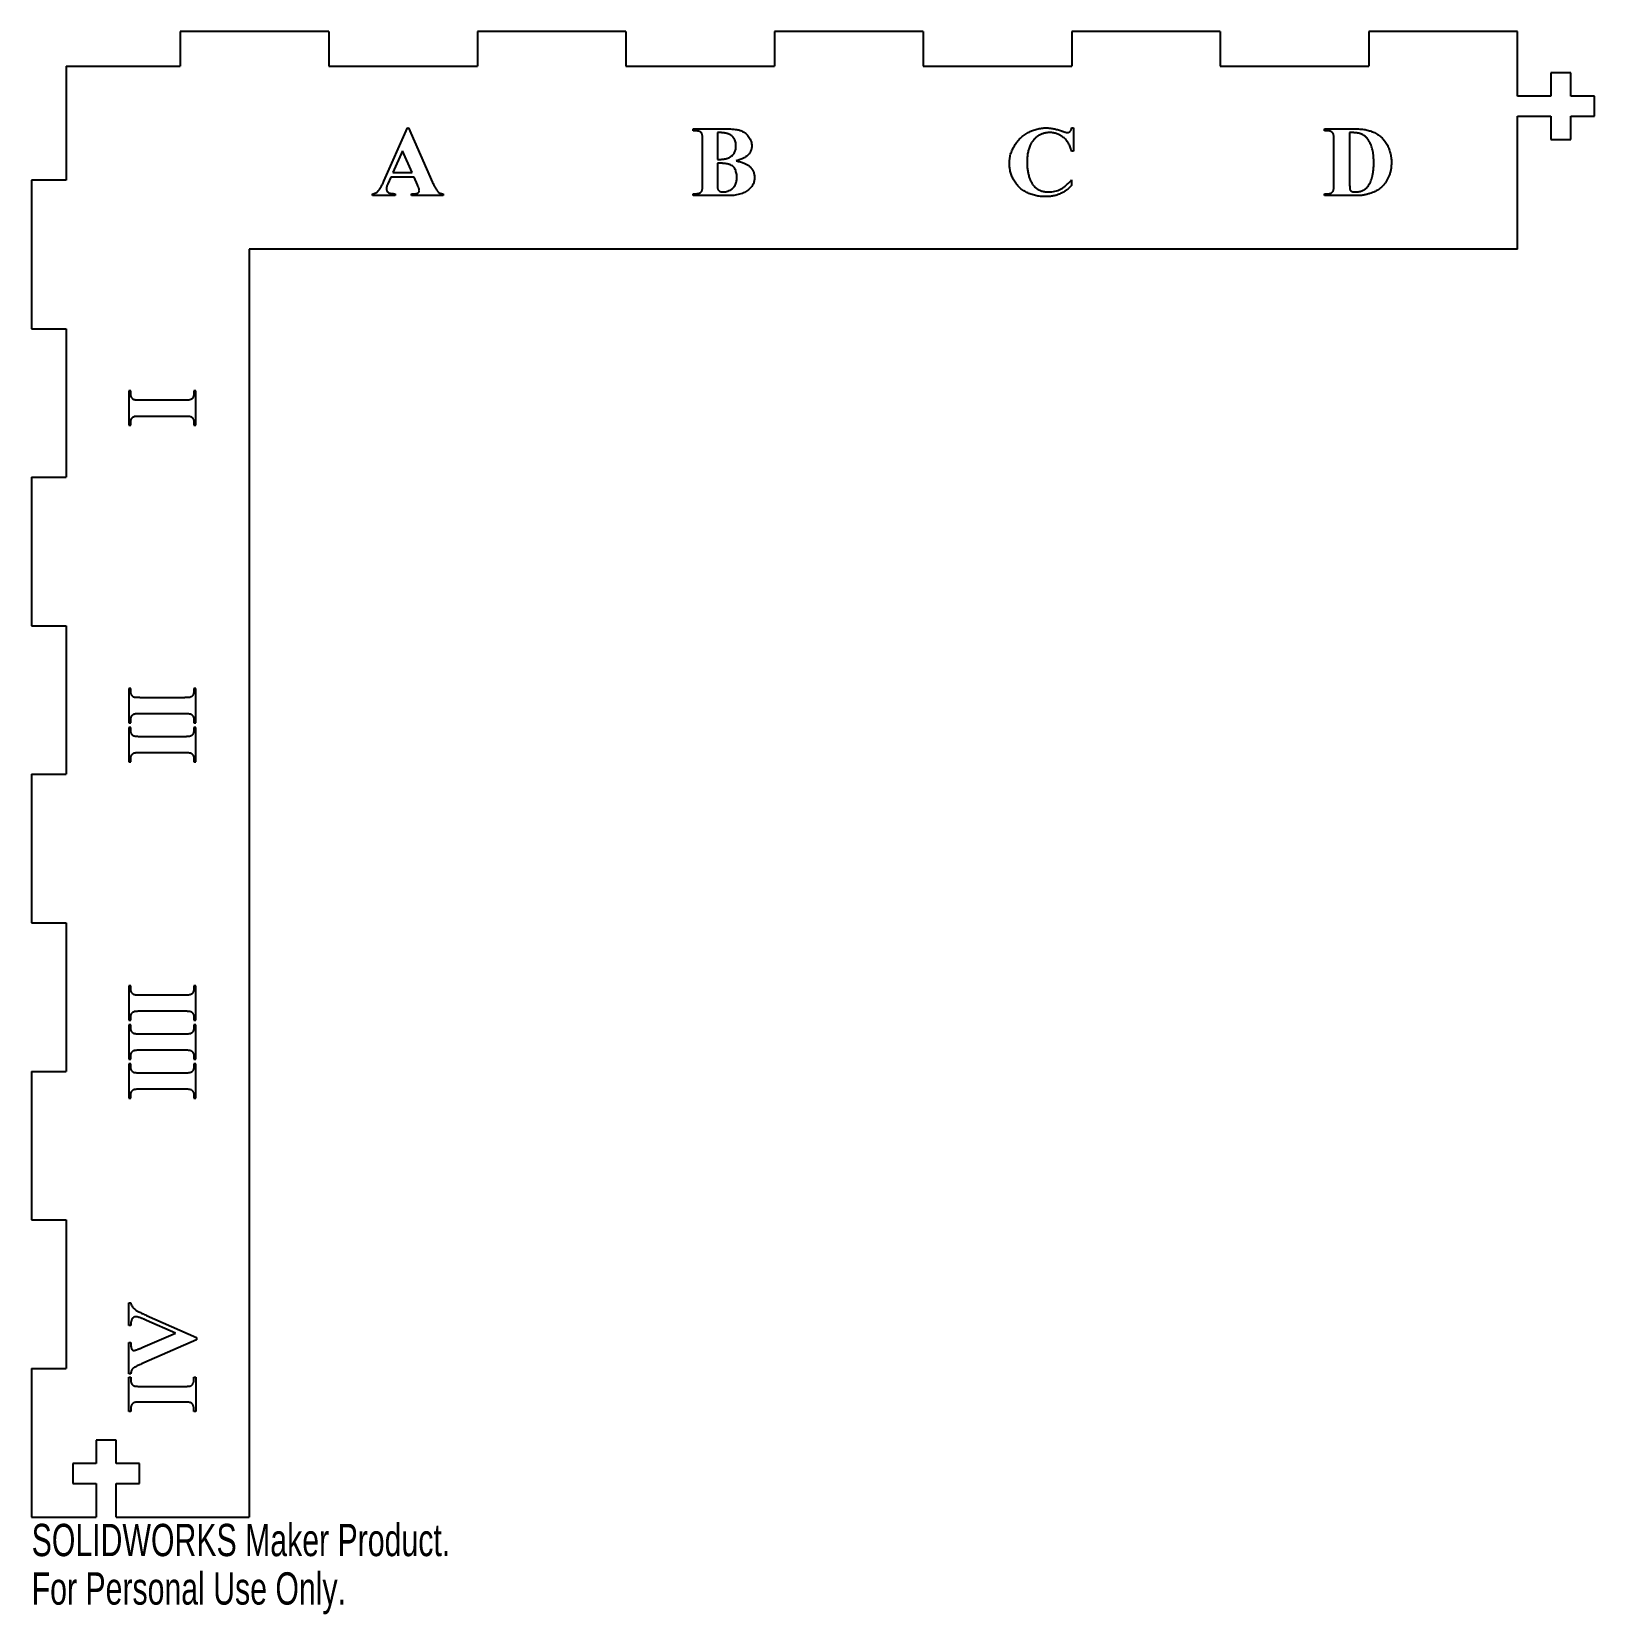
# Model space of a CAD drawing. Header units: millimetres. Extents: x 0 to 234, y -237 to 0.
import ezdxf

# ---------------------------------------------------------------- set-up
doc = ezdxf.new("R2010")
doc.units = ezdxf.units.MM
doc.styles.add('SLDTEXTSTYLE0', font='TXT', dxfattribs={"width": 0.7})

msp = doc.modelspace()

# ---------------------------------------------------------------- linework, layer by layer
at = {"color": 7, "linetype": 'Continuous', "lineweight": 25}
for p, q in [((22.23, 0), (22.23, -5.15)), ((44.45, 0), (22.23, 0)), ((44.45, 0), (44.45, -5.15)), ((66.67, 0), (66.67, -5.15)), ((88.9, 0), (66.67, 0)), ((88.9, 0), (88.9, -5.15)), ((111.12, 0), (111.12, -5.15)), ((133.35, 0), (111.12, 0)), ((133.35, 0), (133.35, -5.15)), ((155.57, 0), (155.57, -5.15)), ((177.8, 0), (155.57, 0)), ((177.8, 0), (177.8, -5.15)), ((200.03, 0), (200.03, -5.15)), ((222.25, 0), (200.03, 0)), ((222.25, -9.65), (222.25, 0)), ((5.15, -5.15), (5.15, -22.23)), ((5.15, -5.15), (22.23, -5.15)), ((44.45, -5.15), (66.67, -5.15)), ((88.9, -5.15), (111.12, -5.15)), ((133.35, -5.15), (155.57, -5.15)), ((177.8, -5.15), (200.03, -5.15)), ((227.25, -6.15), (227.25, -9.65)), ((230.25, -6.15), (227.25, -6.15)), ((230.25, -9.65), (230.25, -6.15)), ((227.25, -9.65), (222.25, -9.65)), ((233.75, -9.65), (230.25, -9.65)), ((233.75, -12.65), (233.75, -9.65)), ((222.25, -12.65), (227.25, -12.65)), ((222.25, -32.54), (222.25, -12.65)), ((227.25, -12.65), (227.25, -16.15)), ((230.25, -12.65), (233.75, -12.65)), ((230.25, -16.15), (230.25, -12.65)), ((52.7, -22.37), (56.24, -14.4)), ((56.24, -14.4), (56.39, -14.4)), ((56.39, -14.4), (59.98, -22.59)), ((98.97, -14.54), (103.75, -14.54)), ((98.97, -14.82), (98.97, -14.54)), ((100.36, -22.88), (100.36, -16.21)), ((102.58, -15.1), (102.58, -19.13)), ((155.55, -14.4), (155.83, -14.4)), ((155.83, -14.4), (155.83, -17.88)), ((193.4, -14.54), (197.84, -14.54)), ((193.4, -14.82), (193.4, -14.54)), ((193.73, -14.82), (193.4, -14.82)), ((194.79, -22.88), (194.79, -16.21)), ((197.15, -15.1), (197.15, -22.9)), ((227.25, -16.15), (230.25, -16.15)), ((55.47, -17.81), (54.02, -21.07)), ((56.9, -21.07), (55.47, -17.81)), ((155.83, -17.88), (155.55, -17.88)), ((54.02, -21.07), (56.9, -21.07)), ((102.58, -19.68), (102.58, -23.2)), ((0, -22.23), (0, -44.45)), ((5.15, -22.23), (0, -22.23)), ((53.71, -21.77), (53.27, -22.76)), ((57.21, -21.77), (53.71, -21.77)), ((57.72, -22.94), (57.21, -21.77)), ((155.55, -22.18), (155.55, -23.04)), ((50.97, -24.54), (50.97, -24.27)), ((54.38, -24.54), (50.97, -24.54)), ((54.38, -24.27), (54.38, -24.54)), ((56.82, -24.27), (57.01, -24.27)), ((56.82, -24.54), (56.82, -24.27)), ((61.53, -24.54), (56.82, -24.54)), ((61.53, -24.27), (61.53, -24.54)), ((98.97, -24.54), (98.97, -24.27)), ((104.01, -24.54), (98.97, -24.54)), ((193.4, -24.27), (193.73, -24.27)), ((193.4, -24.54), (193.4, -24.27)), ((197.84, -24.54), (193.4, -24.54)), ((222.25, -32.54), (32.54, -32.54)), ((32.54, -32.54), (32.54, -222.25)), ((0, -44.45), (5.15, -44.45)), ((5.15, -44.45), (5.15, -66.67)), ((14.82, -53.76), (14.54, -53.76)), ((14.54, -53.76), (14.54, -58.9)), ((14.82, -54.08), (14.82, -53.76)), ((24.54, -53.76), (24.27, -53.76)), ((24.27, -53.76), (24.27, -54.08)), ((24.54, -58.9), (24.54, -53.76)), ((22.88, -55.15), (16.21, -55.15)), ((14.54, -58.9), (14.82, -58.9)), ((14.82, -58.9), (14.82, -58.57)), ((16.21, -57.51), (22.88, -57.51)), ((24.27, -58.57), (24.27, -58.9)), ((24.27, -58.9), (24.54, -58.9)), ((0, -66.67), (0, -88.9)), ((0, -66.67), (5.15, -66.67)), ((0, -88.9), (5.15, -88.9)), ((5.15, -88.9), (5.15, -111.12)), ((14.82, -98.27), (14.54, -98.27)), ((14.54, -98.27), (14.54, -103.41)), ((14.82, -98.59), (14.82, -98.27)), ((24.54, -98.27), (24.27, -98.27)), ((24.27, -98.27), (24.27, -98.59)), ((24.54, -103.41), (24.54, -98.27)), ((22.88, -99.66), (16.21, -99.66)), ((14.54, -103.41), (14.82, -103.41)), ((14.82, -104.1), (14.54, -104.1)), ((14.54, -104.1), (14.54, -109.24)), ((14.82, -103.41), (14.82, -103.08)), ((14.82, -104.43), (14.82, -104.1)), ((16.21, -102.02), (22.88, -102.02)), ((24.27, -103.08), (24.27, -103.41)), ((24.27, -103.41), (24.54, -103.41)), ((24.54, -104.1), (24.27, -104.1)), ((24.27, -104.1), (24.27, -104.43)), ((24.54, -109.24), (24.54, -104.1)), ((22.88, -105.49), (16.21, -105.49)), ((14.82, -109.24), (14.82, -108.91)), ((16.21, -107.85), (22.88, -107.85)), ((24.27, -108.91), (24.27, -109.24)), ((0, -111.12), (0, -133.35)), ((0, -111.12), (5.15, -111.12)), ((14.54, -109.24), (14.82, -109.24)), ((24.27, -109.24), (24.54, -109.24)), ((0, -133.35), (5.15, -133.35)), ((5.15, -133.35), (5.15, -155.57)), ((14.82, -142.78), (14.54, -142.78)), ((14.54, -142.78), (14.54, -147.92)), ((14.82, -143.1), (14.82, -142.78)), ((22.88, -144.17), (16.21, -144.17)), ((24.54, -142.78), (24.27, -142.78)), ((24.27, -142.78), (24.27, -143.1)), ((24.54, -147.92), (24.54, -142.78)), ((16.21, -146.53), (22.88, -146.53)), ((14.54, -147.92), (14.82, -147.92)), ((14.82, -148.61), (14.54, -148.61)), ((14.54, -148.61), (14.54, -153.75)), ((14.82, -147.92), (14.82, -147.59)), ((14.82, -148.94), (14.82, -148.61)), ((24.27, -147.59), (24.27, -147.92)), ((24.27, -147.92), (24.54, -147.92)), ((24.54, -148.61), (24.27, -148.61)), ((24.27, -148.61), (24.27, -148.94)), ((24.54, -153.75), (24.54, -148.61)), ((22.88, -150), (16.21, -150)), ((14.54, -153.75), (14.82, -153.75)), ((14.82, -153.75), (14.82, -153.42)), ((16.21, -152.36), (22.88, -152.36)), ((24.27, -153.42), (24.27, -153.75)), ((24.27, -153.75), (24.54, -153.75)), ((0, -155.57), (0, -177.8)), ((0, -155.57), (5.15, -155.57)), ((14.82, -154.44), (14.54, -154.44)), ((14.54, -154.44), (14.54, -159.58)), ((14.82, -154.77), (14.82, -154.44)), ((22.88, -155.83), (16.21, -155.83)), ((24.54, -154.44), (24.27, -154.44)), ((24.27, -154.44), (24.27, -154.77)), ((24.54, -159.58), (24.54, -154.44)), ((16.21, -158.19), (22.88, -158.19)), ((14.54, -159.58), (14.82, -159.58)), ((14.82, -159.58), (14.82, -159.26)), ((24.27, -159.26), (24.27, -159.58)), ((24.27, -159.58), (24.54, -159.58)), ((0, -177.8), (5.15, -177.8)), ((5.15, -177.8), (5.15, -200.03)), ((14.54, -190.2), (14.82, -190.2)), ((14.54, -193.59), (14.54, -190.2)), ((14.82, -193.59), (14.54, -193.59)), ((17.17, -192.08), (24.68, -195.38)), ((21.5, -194.73), (17.18, -192.83)), ((14.54, -196.12), (14.82, -196.12)), ((14.54, -200.8), (14.54, -196.12)), ((14.82, -196.12), (14.82, -196.28)), ((16.61, -196.85), (21.5, -194.73)), ((24.68, -195.76), (16.76, -199.19)), ((24.68, -195.38), (24.68, -195.76)), ((0, -200.03), (0, -222.25)), ((0, -200.03), (5.15, -200.03)), ((14.82, -200.8), (14.54, -200.8)), ((14.54, -201.31), (14.82, -201.31)), ((14.54, -206.45), (14.54, -201.31)), ((14.82, -201.31), (14.82, -201.64)), ((16.21, -202.7), (22.88, -202.7)), ((24.27, -201.31), (24.54, -201.31)), ((24.27, -201.64), (24.27, -201.31)), ((24.54, -201.31), (24.54, -206.45)), ((22.88, -205.06), (16.21, -205.06)), ((14.82, -206.45), (14.54, -206.45)), ((14.82, -206.13), (14.82, -206.45)), ((24.27, -206.45), (24.27, -206.13)), ((24.54, -206.45), (24.27, -206.45)), ((12.65, -210.75), (9.65, -210.75)), ((9.65, -210.75), (9.65, -214.25)), ((12.65, -214.25), (12.65, -210.75)), ((9.65, -214.25), (6.15, -214.25)), ((6.15, -214.25), (6.15, -217.25)), ((16.15, -214.25), (12.65, -214.25)), ((16.15, -217.25), (16.15, -214.25)), ((6.15, -217.25), (9.65, -217.25)), ((9.65, -217.25), (9.65, -222.25)), ((12.65, -222.25), (12.65, -217.25)), ((12.65, -217.25), (16.15, -217.25)), ((0, -222.25), (9.65, -222.25)), ((12.65, -222.25), (32.54, -222.25))]:
    msp.add_line(p, q, dxfattribs=at)
for points, knots in [([(100.36, -16.21), (100.36, -16.15), (100.36, -16.04), (100.35, -15.87), (100.35, -15.73), (100.33, -15.6), (100.32, -15.49), (100.3, -15.39), (100.28, -15.32), (100.25, -15.24), (100.2, -15.16), (100.12, -15.07), (100.02, -15), (99.9, -14.93), (99.74, -14.88), (99.53, -14.85), (99.27, -14.82), (99.07, -14.82), (98.97, -14.82)], [0, 0, 0, 0, 0.075103, 0.14389, 0.204572, 0.258146, 0.304722, 0.344296, 0.376994, 0.403373, 0.449312, 0.497334, 0.548365, 0.603823, 0.670777, 0.757942, 0.867873, 1, 1, 1, 1]), ([(105.35, -17.09), (105.35, -16.98), (105.34, -16.78), (105.29, -16.48), (105.2, -16.21), (105.08, -15.98), (104.92, -15.77), (104.73, -15.59), (104.51, -15.44), (104.3, -15.33), (104.12, -15.26), (103.95, -15.22), (103.77, -15.18), (103.57, -15.15), (103.35, -15.13), (103.11, -15.11), (102.85, -15.1), (102.67, -15.1), (102.58, -15.1)], [0, 0, 0, 0, 0.082454, 0.158767, 0.229365, 0.296358, 0.361788, 0.42745, 0.494902, 0.565582, 0.60387, 0.646376, 0.693307, 0.744731, 0.801421, 0.862367, 0.928714, 1, 1, 1, 1]), ([(103.75, -14.54), (103.89, -14.54), (104.15, -14.55), (104.53, -14.56), (104.88, -14.58), (105.2, -14.62), (105.49, -14.66), (105.75, -14.71), (105.97, -14.77), (106.23, -14.87), (106.51, -15.02), (106.82, -15.23), (107.08, -15.49), (107.31, -15.78), (107.48, -16.09), (107.62, -16.42), (107.7, -16.76), (107.71, -16.99), (107.71, -17.1)], [0, 0, 0, 0, 0.077274, 0.148907, 0.214535, 0.274671, 0.328966, 0.377937, 0.421845, 0.460591, 0.532076, 0.60091, 0.669079, 0.738062, 0.806009, 0.871333, 0.935559, 1, 1, 1, 1]), ([(146.25, -19.72), (146.25, -19.61), (146.25, -19.38), (146.29, -19.03), (146.35, -18.69), (146.43, -18.35), (146.54, -18.02), (146.67, -17.69), (146.83, -17.37), (147, -17.06), (147.2, -16.75), (147.42, -16.46), (147.65, -16.19), (147.89, -15.93), (148.16, -15.7), (148.44, -15.48), (148.74, -15.28), (149.05, -15.1), (149.37, -14.93), (149.7, -14.79), (150.04, -14.67), (150.38, -14.58), (150.72, -14.5), (151.07, -14.44), (151.43, -14.41), (151.66, -14.41), (151.79, -14.4)], [0, 0, 0, 0, 0.041018, 0.081484, 0.12205, 0.162689, 0.203357, 0.244733, 0.286533, 0.329396, 0.372129, 0.41435, 0.456085, 0.497682, 0.539342, 0.580906, 0.623071, 0.665523, 0.708001, 0.750098, 0.791739, 0.833328, 0.874538, 0.916027, 0.95771, 1, 1, 1, 1]), ([(152.28, -15.1), (152.2, -15.1), (152.04, -15.1), (151.81, -15.13), (151.58, -15.17), (151.36, -15.23), (151.15, -15.3), (150.93, -15.39), (150.73, -15.5), (150.53, -15.62), (150.33, -15.76), (150.15, -15.91), (149.99, -16.06), (149.83, -16.23), (149.7, -16.41), (149.57, -16.6), (149.46, -16.79), (149.39, -16.93), (149.36, -17)], [0, 0, 0, 0, 0.064259, 0.127043, 0.189906, 0.252068, 0.313736, 0.37632, 0.439294, 0.503556, 0.567796, 0.630555, 0.69266, 0.753967, 0.815248, 0.87636, 0.937816, 1, 1, 1, 1]), ([(151.79, -14.4), (151.97, -14.41), (152.33, -14.42), (152.89, -14.51), (153.47, -14.65), (153.85, -14.78), (154.04, -14.84)], [0, 0, 0, 0, 0.23444, 0.47871, 0.73299, 1, 1, 1, 1]), ([(155.55, -17.88), (155.53, -17.77), (155.47, -17.55), (155.36, -17.25), (155.23, -16.96), (155.09, -16.69), (154.92, -16.44), (154.74, -16.21), (154.54, -16), (154.33, -15.81), (154.1, -15.65), (153.86, -15.5), (153.61, -15.38), (153.36, -15.28), (153.1, -15.19), (152.83, -15.14), (152.56, -15.1), (152.37, -15.1), (152.28, -15.1)], [0, 0, 0, 0, 0.072612, 0.142789, 0.210187, 0.275478, 0.339478, 0.401869, 0.463851, 0.525639, 0.586711, 0.646353, 0.704934, 0.763104, 0.82164, 0.880149, 0.939356, 1, 1, 1, 1]), ([(154.04, -14.84), (154.09, -14.86), (154.2, -14.9), (154.35, -14.95), (154.48, -15), (154.6, -15.04), (154.7, -15.06), (154.78, -15.08), (154.85, -15.1), (154.89, -15.1), (154.91, -15.1)], [0, 0, 0, 0, 0.190539, 0.364413, 0.517201, 0.651943, 0.76509, 0.863222, 0.940308, 1, 1, 1, 1]), ([(154.91, -15.1), (154.95, -15.1), (155.03, -15.09), (155.14, -15.06), (155.24, -15.01), (155.33, -14.93), (155.41, -14.84), (155.48, -14.71), (155.53, -14.57), (155.54, -14.46), (155.55, -14.4)], [0, 0, 0, 0, 0.110812, 0.218892, 0.326891, 0.439372, 0.559038, 0.689446, 0.834259, 1, 1, 1, 1]), ([(194.79, -16.21), (194.79, -16.15), (194.78, -16.04), (194.78, -15.88), (194.78, -15.74), (194.77, -15.61), (194.76, -15.51), (194.74, -15.42), (194.73, -15.34), (194.7, -15.27), (194.66, -15.19), (194.58, -15.11), (194.49, -15.03), (194.38, -14.96), (194.25, -14.89), (194.09, -14.85), (193.92, -14.83), (193.79, -14.82), (193.73, -14.82)], [0, 0, 0, 0, 0.084613, 0.161914, 0.229881, 0.289565, 0.342051, 0.385497, 0.421755, 0.449509, 0.498612, 0.551975, 0.609755, 0.673205, 0.743313, 0.82036, 0.904857, 1, 1, 1, 1]), ([(198.92, -15.32), (198.87, -15.3), (198.77, -15.26), (198.6, -15.22), (198.41, -15.18), (198.2, -15.15), (197.97, -15.13), (197.71, -15.11), (197.44, -15.1), (197.25, -15.1), (197.15, -15.1)], [0, 0, 0, 0, 0.086565, 0.18201, 0.289553, 0.408187, 0.538392, 0.68035, 0.834158, 1, 1, 1, 1]), ([(197.84, -14.54), (197.99, -14.55), (198.27, -14.55), (198.68, -14.57), (199.07, -14.61), (199.44, -14.66), (199.79, -14.73), (200.11, -14.81), (200.42, -14.91), (200.61, -14.99), (200.7, -15.03)], [0, 0, 0, 0, 0.148488, 0.289719, 0.42326, 0.550701, 0.67182, 0.786681, 0.896068, 1, 1, 1, 1]), ([(200.15, -16.54), (200.11, -16.47), (200.03, -16.33), (199.9, -16.13), (199.76, -15.95), (199.61, -15.79), (199.45, -15.64), (199.28, -15.52), (199.1, -15.41), (198.98, -15.35), (198.92, -15.32)], [0, 0, 0, 0, 0.1399, 0.274066, 0.403931, 0.528738, 0.649259, 0.767316, 0.88389, 1, 1, 1, 1]), ([(200.76, -19.62), (200.76, -19.47), (200.75, -19.16), (200.73, -18.72), (200.68, -18.29), (200.61, -17.9), (200.53, -17.52), (200.42, -17.17), (200.3, -16.85), (200.2, -16.64), (200.15, -16.54)], [0, 0, 0, 0, 0.1480572, 0.2888325, 0.4226392, 0.5498418, 0.6707112, 0.7851925, 0.8951643, 1, 1, 1, 1]), ([(200.7, -15.03), (200.81, -15.08), (201.03, -15.18), (201.33, -15.36), (201.61, -15.56), (201.87, -15.78), (202.11, -16.01), (202.33, -16.27), (202.54, -16.54), (202.72, -16.84), (202.88, -17.14), (203.01, -17.46), (203.14, -17.79), (203.23, -18.13), (203.31, -18.47), (203.36, -18.83), (203.39, -19.2), (203.4, -19.45), (203.4, -19.57)], [0, 0, 0, 0, 0.063941, 0.12667, 0.187838, 0.248115, 0.308393, 0.368535, 0.429214, 0.490617, 0.55266, 0.614426, 0.67633, 0.739133, 0.802593, 0.866814, 0.932553, 1, 1, 1, 1]), ([(102.58, -19.13), (102.67, -19.13), (102.85, -19.12), (103.1, -19.11), (103.34, -19.09), (103.55, -19.07), (103.75, -19.04), (103.93, -19), (104.1, -18.95), (104.28, -18.87), (104.49, -18.76), (104.72, -18.6), (104.91, -18.42), (105.07, -18.21), (105.2, -17.97), (105.29, -17.71), (105.34, -17.41), (105.35, -17.2), (105.35, -17.09)], [0, 0, 0, 0, 0.069425, 0.133943, 0.194198, 0.249686, 0.300496, 0.347406, 0.390625, 0.429706, 0.50191, 0.571014, 0.637639, 0.703645, 0.770697, 0.841604, 0.917244, 1, 1, 1, 1]), ([(107.71, -17.1), (107.71, -17.16), (107.71, -17.28), (107.68, -17.46), (107.64, -17.63), (107.59, -17.8), (107.51, -17.96), (107.42, -18.11), (107.32, -18.27), (107.2, -18.41), (107.06, -18.55), (106.89, -18.69), (106.7, -18.81), (106.49, -18.93), (106.25, -19.04), (105.99, -19.14), (105.7, -19.24), (105.5, -19.29), (105.4, -19.32)], [0, 0, 0, 0, 0.052356, 0.103248, 0.153693, 0.203702, 0.254146, 0.305731, 0.358573, 0.412541, 0.469771, 0.529959, 0.594714, 0.665223, 0.739883, 0.820927, 0.907553, 1, 1, 1, 1]), ([(149.36, -17), (149.32, -17.09), (149.25, -17.28), (149.15, -17.56), (149.07, -17.85), (149.01, -18.15), (148.95, -18.46), (148.92, -18.77), (148.89, -19.09), (148.89, -19.31), (148.89, -19.42)], [0, 0, 0, 0, 0.119525, 0.240215, 0.361858, 0.485196, 0.610109, 0.737612, 0.867225, 1, 1, 1, 1]), ([(105.49, -21.88), (105.49, -21.77), (105.48, -21.55), (105.44, -21.22), (105.36, -20.92), (105.26, -20.63), (105.12, -20.37), (104.93, -20.16), (104.69, -19.99), (104.45, -19.89), (104.24, -19.83), (104.06, -19.79), (103.86, -19.75), (103.64, -19.73), (103.4, -19.7), (103.14, -19.69), (102.87, -19.68), (102.68, -19.68), (102.58, -19.68)], [0, 0, 0, 0, 0.079002, 0.154056, 0.226943, 0.297527, 0.36524, 0.43116, 0.498676, 0.570489, 0.610032, 0.652998, 0.700241, 0.75176, 0.807136, 0.866911, 0.931194, 1, 1, 1, 1]), ([(105.4, -19.32), (105.51, -19.35), (105.72, -19.4), (106.03, -19.49), (106.31, -19.58), (106.56, -19.68), (106.79, -19.78), (106.99, -19.88), (107.18, -19.99), (107.28, -20.07), (107.33, -20.11)], [0, 0, 0, 0, 0.162735, 0.312803, 0.452951, 0.583113, 0.701263, 0.810519, 0.909506, 1, 1, 1, 1]), ([(107.33, -20.11), (107.39, -20.17), (107.52, -20.28), (107.68, -20.46), (107.82, -20.66), (107.93, -20.87), (108.02, -21.09), (108.08, -21.33), (108.12, -21.57), (108.13, -21.74), (108.13, -21.83)], [0, 0, 0, 0, 0.129462, 0.255133, 0.376925, 0.497963, 0.619427, 0.742329, 0.869014, 1, 1, 1, 1]), ([(151.68, -24.68), (151.55, -24.68), (151.29, -24.68), (150.9, -24.65), (150.53, -24.6), (150.17, -24.53), (149.82, -24.44), (149.48, -24.33), (149.15, -24.2), (148.84, -24.06), (148.54, -23.89), (148.25, -23.71), (147.98, -23.51), (147.74, -23.29), (147.5, -23.05), (147.29, -22.8), (147.1, -22.53), (146.92, -22.24), (146.76, -21.94), (146.62, -21.64), (146.51, -21.33), (146.42, -21.02), (146.34, -20.7), (146.29, -20.38), (146.26, -20.05), (146.25, -19.83), (146.25, -19.72)], [0, 0, 0, 0, 0.047915, 0.094359, 0.140028, 0.184518, 0.228241, 0.271353, 0.313772, 0.356158, 0.39785, 0.438947, 0.479159, 0.519439, 0.559264, 0.599228, 0.639764, 0.68066, 0.721513, 0.761676, 0.801564, 0.841114, 0.880565, 0.920066, 0.959713, 1, 1, 1, 1]), ([(148.89, -19.42), (148.89, -19.64), (148.9, -20.05), (148.96, -20.67), (149.07, -21.25), (149.19, -21.72), (149.31, -22.07), (149.42, -22.31), (149.53, -22.54), (149.66, -22.76), (149.8, -22.95), (149.95, -23.13), (150.11, -23.29), (150.29, -23.44), (150.48, -23.57), (150.68, -23.68), (150.89, -23.78), (151.12, -23.86), (151.36, -23.91), (151.62, -23.96), (151.89, -23.98), (152.07, -23.99), (152.16, -23.99)], [0, 0, 0, 0, 0.100336, 0.1967, 0.289311, 0.379021, 0.422238, 0.463972, 0.503953, 0.542663, 0.579926, 0.616835, 0.652889, 0.688361, 0.724285, 0.760042, 0.796869, 0.834601, 0.873433, 0.913781, 0.956128, 1, 1, 1, 1]), ([(203.4, -19.57), (203.39, -19.75), (203.39, -20.09), (203.32, -20.58), (203.22, -21.06), (203.07, -21.51), (202.89, -21.94), (202.68, -22.33), (202.45, -22.68), (202.2, -22.99), (201.92, -23.26), (201.62, -23.51), (201.3, -23.73), (200.95, -23.92), (200.58, -24.09), (200.17, -24.23), (199.72, -24.36), (199.41, -24.42), (199.25, -24.45)], [0, 0, 0, 0, 0.073333, 0.144395, 0.213415, 0.281075, 0.346602, 0.408715, 0.4678, 0.524639, 0.580149, 0.635017, 0.689749, 0.744738, 0.802064, 0.86361, 0.929411, 1, 1, 1, 1]), ([(199.87, -23.15), (199.94, -23.05), (200.09, -22.84), (200.27, -22.49), (200.42, -22.11), (200.55, -21.69), (200.64, -21.23), (200.71, -20.73), (200.75, -20.19), (200.76, -19.81), (200.76, -19.62)], [0, 0, 0, 0, 0.099635, 0.204389, 0.315561, 0.433845, 0.561503, 0.6978, 0.843834, 1, 1, 1, 1]), ([(50.97, -24.27), (51.06, -24.25), (51.23, -24.22), (51.46, -24.12), (51.67, -24), (51.83, -23.86), (51.94, -23.73), (52.04, -23.6), (52.14, -23.46), (52.24, -23.29), (52.35, -23.09), (52.46, -22.87), (52.58, -22.63), (52.66, -22.46), (52.7, -22.37)], [0, 0, 0, 0, 0.097357, 0.189226, 0.279183, 0.369383, 0.419032, 0.476562, 0.542711, 0.617192, 0.700148, 0.790964, 0.8915, 1, 1, 1, 1]), ([(53.27, -22.76), (53.24, -22.84), (53.18, -22.97), (53.12, -23.17), (53.07, -23.35), (53.07, -23.47), (53.06, -23.52)], [0, 0, 0, 0, 0.301278, 0.564338, 0.798258, 1, 1, 1, 1]), ([(53.06, -23.52), (53.07, -23.58), (53.08, -23.7), (53.14, -23.86), (53.25, -24), (53.35, -24.07), (53.4, -24.1)], [0, 0, 0, 0, 0.263127, 0.501766, 0.742317, 1, 1, 1, 1]), ([(57.94, -23.49), (57.94, -23.47), (57.92, -23.41), (57.87, -23.3), (57.81, -23.13), (57.75, -23.01), (57.72, -22.94)], [0, 0, 0, 0, 0.103741, 0.306821, 0.604648, 1, 1, 1, 1]), ([(57.99, -23.76), (57.98, -23.72), (57.98, -23.62), (57.96, -23.54), (57.94, -23.49)], [0, 0, 0, 0, 0.486192, 1, 1, 1, 1]), ([(59.98, -22.59), (60.02, -22.68), (60.1, -22.85), (60.22, -23.09), (60.34, -23.31), (60.44, -23.5), (60.54, -23.67), (60.64, -23.8), (60.73, -23.92), (60.8, -23.98), (60.83, -24.01)], [0, 0, 0, 0, 0.178927, 0.342015, 0.489335, 0.621625, 0.738421, 0.839614, 0.926981, 1, 1, 1, 1]), ([(98.97, -24.27), (99.07, -24.27), (99.27, -24.26), (99.53, -24.24), (99.74, -24.21), (99.9, -24.15), (100.02, -24.08), (100.12, -24.01), (100.2, -23.93), (100.25, -23.85), (100.28, -23.77), (100.3, -23.69), (100.32, -23.6), (100.33, -23.49), (100.35, -23.36), (100.35, -23.22), (100.36, -23.05), (100.36, -22.94), (100.36, -22.88)], [0, 0, 0, 0, 0.133191, 0.244156, 0.331582, 0.398915, 0.454085, 0.504457, 0.551875, 0.597869, 0.623443, 0.65618, 0.694911, 0.741544, 0.795182, 0.855937, 0.924807, 1, 1, 1, 1]), ([(102.58, -23.2), (102.58, -23.26), (102.59, -23.38), (102.62, -23.54), (102.68, -23.68), (102.78, -23.79), (102.89, -23.88), (103.03, -23.94), (103.2, -23.98), (103.32, -23.99), (103.38, -23.99)], [0, 0, 0, 0, 0.143705, 0.27011, 0.387072, 0.497429, 0.608068, 0.726565, 0.854613, 1, 1, 1, 1]), ([(103.38, -23.99), (103.48, -23.99), (103.67, -23.98), (103.94, -23.93), (104.21, -23.85), (104.46, -23.73), (104.7, -23.59), (104.91, -23.42), (105.08, -23.21), (105.23, -22.98), (105.34, -22.72), (105.43, -22.46), (105.48, -22.17), (105.49, -21.98), (105.49, -21.88)], [0, 0, 0, 0, 0.0862671, 0.1698667, 0.2524438, 0.335641, 0.4176241, 0.4975759, 0.5774595, 0.659578, 0.7427752, 0.8263547, 0.9117567, 1, 1, 1, 1]), ([(107.23, -23.66), (107.13, -23.74), (106.94, -23.88), (106.61, -24.06), (106.25, -24.21), (105.86, -24.33), (105.45, -24.43), (105, -24.5), (104.52, -24.54), (104.18, -24.54), (104.01, -24.54)], [0, 0, 0, 0, 0.105563, 0.214322, 0.327764, 0.447285, 0.573872, 0.707186, 0.849033, 1, 1, 1, 1]), ([(108.13, -21.83), (108.13, -21.92), (108.12, -22.1), (108.08, -22.36), (108.01, -22.61), (107.91, -22.84), (107.78, -23.07), (107.62, -23.28), (107.44, -23.48), (107.3, -23.6), (107.23, -23.66)], [0, 0, 0, 0, 0.128026, 0.252484, 0.373617, 0.494651, 0.615581, 0.738558, 0.866699, 1, 1, 1, 1]), ([(155.55, -23.04), (155.42, -23.17), (155.14, -23.44), (154.71, -23.79), (154.27, -24.07), (153.81, -24.3), (153.33, -24.48), (152.81, -24.59), (152.26, -24.67), (151.88, -24.68), (151.68, -24.68)], [0, 0, 0, 0, 0.135052, 0.262052, 0.383225, 0.499234, 0.615126, 0.736356, 0.86444, 1, 1, 1, 1]), ([(152.16, -23.99), (152.32, -23.98), (152.62, -23.97), (153.07, -23.9), (153.5, -23.77), (153.84, -23.62), (154.1, -23.47), (154.3, -23.34), (154.5, -23.19), (154.71, -23.03), (154.92, -22.84), (155.13, -22.64), (155.34, -22.42), (155.48, -22.26), (155.55, -22.18)], [0, 0, 0, 0, 0.116399, 0.229867, 0.340501, 0.451408, 0.508324, 0.568416, 0.631715, 0.698436, 0.768395, 0.841714, 0.91889, 1, 1, 1, 1]), ([(194.72, -23.78), (194.73, -23.76), (194.74, -23.72), (194.75, -23.66), (194.76, -23.57), (194.77, -23.47), (194.78, -23.35), (194.78, -23.21), (194.79, -23.05), (194.79, -22.94), (194.79, -22.88)], [0, 0, 0, 0, 0.055443, 0.128916, 0.223341, 0.336849, 0.471527, 0.627699, 0.803076, 1, 1, 1, 1]), ([(197.15, -22.9), (197.15, -23), (197.15, -23.16), (197.16, -23.38), (197.17, -23.54), (197.2, -23.68), (197.28, -23.79), (197.36, -23.85), (197.41, -23.88)], [0, 0, 0, 0, 0.263688, 0.472411, 0.622505, 0.719669, 0.85856, 1, 1, 1, 1]), ([(197.98, -23.99), (198.08, -23.99), (198.28, -23.98), (198.56, -23.94), (198.83, -23.87), (199.08, -23.78), (199.3, -23.66), (199.51, -23.52), (199.71, -23.35), (199.82, -23.21), (199.87, -23.15)], [0, 0, 0, 0, 0.139707, 0.272446, 0.39976, 0.521689, 0.64068, 0.758509, 0.878117, 1, 1, 1, 1]), ([(53.4, -24.1), (53.42, -24.11), (53.47, -24.13), (53.54, -24.15), (53.64, -24.18), (53.75, -24.2), (53.88, -24.22), (54.03, -24.23), (54.2, -24.25), (54.32, -24.26), (54.38, -24.27)], [0, 0, 0, 0, 0.064556, 0.145397, 0.244491, 0.360187, 0.492747, 0.644514, 0.813656, 1, 1, 1, 1]), ([(57.01, -24.27), (57.1, -24.26), (57.27, -24.26), (57.49, -24.23), (57.68, -24.19), (57.78, -24.13), (57.83, -24.1)], [0, 0, 0, 0, 0.318772, 0.590509, 0.813538, 1, 1, 1, 1]), ([(57.83, -24.1), (57.85, -24.08), (57.9, -24.04), (57.95, -23.96), (57.98, -23.86), (57.98, -23.8), (57.99, -23.76)], [0, 0, 0, 0, 0.243264, 0.483218, 0.732354, 1, 1, 1, 1]), ([(60.83, -24.01), (60.87, -24.04), (60.96, -24.12), (61.13, -24.19), (61.32, -24.25), (61.46, -24.26), (61.53, -24.27)], [0, 0, 0, 0, 0.222185, 0.460506, 0.715599, 1, 1, 1, 1]), ([(193.73, -24.27), (193.79, -24.26), (193.92, -24.26), (194.1, -24.24), (194.25, -24.2), (194.38, -24.14), (194.49, -24.07), (194.58, -23.98), (194.67, -23.89), (194.7, -23.81), (194.72, -23.78)], [0, 0, 0, 0, 0.171445, 0.321999, 0.455588, 0.575092, 0.68543, 0.789747, 0.894454, 1, 1, 1, 1]), ([(197.41, -23.88), (197.44, -23.89), (197.52, -23.93), (197.66, -23.96), (197.81, -23.99), (197.92, -23.99), (197.98, -23.99)], [0, 0, 0, 0, 0.203208, 0.437472, 0.699795, 1, 1, 1, 1]), ([(199.25, -24.45), (199.16, -24.47), (198.97, -24.5), (198.65, -24.53), (198.27, -24.54), (197.99, -24.54), (197.84, -24.54)], [0, 0, 0, 0, 0.182367, 0.409715, 0.682609, 1, 1, 1, 1]), ([(16.21, -55.15), (16.15, -55.15), (16.04, -55.14), (15.88, -55.14), (15.74, -55.14), (15.61, -55.13), (15.51, -55.12), (15.42, -55.1), (15.34, -55.09), (15.27, -55.06), (15.19, -55.02), (15.11, -54.94), (15.03, -54.85), (14.96, -54.74), (14.89, -54.61), (14.85, -54.45), (14.83, -54.28), (14.82, -54.15), (14.82, -54.08)], [0, 0, 0, 0, 0.084613, 0.161914, 0.229881, 0.289565, 0.342051, 0.385497, 0.421755, 0.449509, 0.498612, 0.551975, 0.609755, 0.673205, 0.743313, 0.82036, 0.904857, 1, 1, 1, 1]), ([(24.27, -54.08), (24.26, -54.15), (24.26, -54.28), (24.23, -54.47), (24.19, -54.63), (24.14, -54.73), (24.12, -54.77)], [0, 0, 0, 0, 0.286117, 0.544606, 0.782294, 1, 1, 1, 1]), ([(23.78, -55.07), (23.76, -55.07), (23.72, -55.09), (23.65, -55.1), (23.56, -55.12), (23.46, -55.13), (23.34, -55.14), (23.2, -55.14), (23.04, -55.14), (22.93, -55.15), (22.88, -55.15)], [0, 0, 0, 0, 0.061393, 0.137513, 0.234775, 0.350365, 0.484836, 0.635903, 0.808372, 1, 1, 1, 1]), ([(24.12, -54.77), (24.1, -54.81), (24.06, -54.87), (23.98, -54.95), (23.89, -55.01), (23.81, -55.05), (23.78, -55.07)], [0, 0, 0, 0, 0.233359, 0.472031, 0.727884, 1, 1, 1, 1]), ([(14.82, -58.57), (14.82, -58.5), (14.83, -58.37), (14.85, -58.19), (14.9, -58.03), (14.95, -57.93), (14.97, -57.88)], [0, 0, 0, 0, 0.286954, 0.546199, 0.781657, 1, 1, 1, 1]), ([(14.97, -57.88), (14.99, -57.85), (15.03, -57.79), (15.11, -57.71), (15.2, -57.64), (15.27, -57.61), (15.31, -57.59)], [0, 0, 0, 0, 0.232207, 0.469702, 0.727046, 1, 1, 1, 1]), ([(15.31, -57.59), (15.33, -57.58), (15.37, -57.56), (15.44, -57.55), (15.52, -57.53), (15.63, -57.53), (15.75, -57.52), (15.89, -57.51), (16.04, -57.51), (16.15, -57.51), (16.21, -57.51)], [0, 0, 0, 0, 0.061394, 0.139854, 0.23476, 0.350353, 0.484827, 0.63829, 0.808367, 1, 1, 1, 1]), ([(22.88, -57.51), (22.94, -57.51), (23.05, -57.51), (23.21, -57.51), (23.35, -57.52), (23.47, -57.53), (23.58, -57.54), (23.67, -57.55), (23.74, -57.57), (23.82, -57.6), (23.9, -57.64), (23.98, -57.71), (24.06, -57.81), (24.13, -57.92), (24.19, -58.05), (24.24, -58.21), (24.26, -58.38), (24.26, -58.51), (24.27, -58.57)], [0, 0, 0, 0, 0.084711, 0.162102, 0.230147, 0.289983, 0.34149, 0.386016, 0.421525, 0.449311, 0.499897, 0.552652, 0.611297, 0.67482, 0.74406, 0.821197, 0.905791, 1, 1, 1, 1]), ([(16.21, -99.66), (16.15, -99.65), (16.04, -99.65), (15.88, -99.65), (15.74, -99.65), (15.61, -99.64), (15.51, -99.63), (15.42, -99.61), (15.34, -99.6), (15.27, -99.57), (15.19, -99.53), (15.11, -99.45), (15.03, -99.36), (14.96, -99.25), (14.89, -99.12), (14.85, -98.96), (14.83, -98.79), (14.82, -98.66), (14.82, -98.59)], [0, 0, 0, 0, 0.084613, 0.161914, 0.229881, 0.289565, 0.342051, 0.385497, 0.421755, 0.449509, 0.498612, 0.551975, 0.609755, 0.673205, 0.743313, 0.82036, 0.904857, 1, 1, 1, 1]), ([(24.12, -99.28), (24.1, -99.32), (24.06, -99.38), (23.98, -99.46), (23.89, -99.52), (23.81, -99.56), (23.78, -99.58)], [0, 0, 0, 0, 0.233359, 0.472031, 0.727884, 1, 1, 1, 1]), ([(24.27, -98.59), (24.26, -98.66), (24.26, -98.79), (24.23, -98.98), (24.19, -99.14), (24.14, -99.24), (24.12, -99.28)], [0, 0, 0, 0, 0.286117, 0.544606, 0.782294, 1, 1, 1, 1]), ([(23.78, -99.58), (23.76, -99.58), (23.72, -99.6), (23.65, -99.61), (23.56, -99.63), (23.46, -99.64), (23.34, -99.65), (23.2, -99.65), (23.04, -99.65), (22.93, -99.65), (22.88, -99.66)], [0, 0, 0, 0, 0.061393, 0.137513, 0.234775, 0.350365, 0.484836, 0.635903, 0.808372, 1, 1, 1, 1]), ([(14.82, -103.08), (14.82, -103.01), (14.83, -102.88), (14.85, -102.7), (14.9, -102.54), (14.95, -102.44), (14.97, -102.39)], [0, 0, 0, 0, 0.286954, 0.546199, 0.781657, 1, 1, 1, 1]), ([(14.97, -102.39), (14.99, -102.36), (15.03, -102.3), (15.11, -102.22), (15.2, -102.15), (15.27, -102.12), (15.31, -102.1)], [0, 0, 0, 0, 0.232207, 0.469702, 0.727046, 1, 1, 1, 1]), ([(15.31, -102.1), (15.33, -102.09), (15.37, -102.07), (15.44, -102.06), (15.52, -102.04), (15.63, -102.04), (15.75, -102.03), (15.89, -102.02), (16.04, -102.02), (16.15, -102.02), (16.21, -102.02)], [0, 0, 0, 0, 0.061394, 0.139854, 0.23476, 0.350353, 0.484827, 0.63829, 0.808367, 1, 1, 1, 1]), ([(22.88, -102.02), (22.94, -102.02), (23.05, -102.02), (23.21, -102.02), (23.35, -102.03), (23.47, -102.04), (23.58, -102.05), (23.67, -102.06), (23.74, -102.08), (23.82, -102.11), (23.9, -102.15), (23.98, -102.22), (24.06, -102.32), (24.13, -102.43), (24.19, -102.56), (24.24, -102.72), (24.26, -102.89), (24.26, -103.02), (24.27, -103.08)], [0, 0, 0, 0, 0.084711, 0.162102, 0.230147, 0.289983, 0.34149, 0.386016, 0.421525, 0.449311, 0.499897, 0.552652, 0.611297, 0.67482, 0.74406, 0.821197, 0.905791, 1, 1, 1, 1]), ([(16.21, -105.49), (16.15, -105.49), (16.04, -105.49), (15.88, -105.49), (15.74, -105.48), (15.61, -105.47), (15.51, -105.46), (15.42, -105.44), (15.34, -105.43), (15.27, -105.4), (15.19, -105.36), (15.11, -105.29), (15.03, -105.19), (14.96, -105.08), (14.89, -104.95), (14.85, -104.79), (14.83, -104.62), (14.82, -104.49), (14.82, -104.43)], [0, 0, 0, 0, 0.084613, 0.161914, 0.229881, 0.289565, 0.342051, 0.385497, 0.421755, 0.449509, 0.498612, 0.551975, 0.609755, 0.673205, 0.743313, 0.82036, 0.904857, 1, 1, 1, 1]), ([(23.78, -105.41), (23.76, -105.42), (23.72, -105.43), (23.65, -105.44), (23.56, -105.46), (23.46, -105.47), (23.34, -105.48), (23.2, -105.49), (23.04, -105.49), (22.93, -105.49), (22.88, -105.49)], [0, 0, 0, 0, 0.061393, 0.137513, 0.234775, 0.350365, 0.484836, 0.635903, 0.808372, 1, 1, 1, 1]), ([(24.12, -105.12), (24.1, -105.15), (24.06, -105.21), (23.98, -105.29), (23.89, -105.36), (23.81, -105.39), (23.78, -105.41)], [0, 0, 0, 0, 0.233359, 0.472031, 0.727884, 1, 1, 1, 1]), ([(24.27, -104.43), (24.26, -104.5), (24.26, -104.63), (24.23, -104.81), (24.19, -104.97), (24.14, -105.07), (24.12, -105.12)], [0, 0, 0, 0, 0.286117, 0.544606, 0.782294, 1, 1, 1, 1]), ([(14.82, -108.91), (14.82, -108.85), (14.83, -108.72), (14.85, -108.53), (14.9, -108.37), (14.95, -108.27), (14.97, -108.23)], [0, 0, 0, 0, 0.286954, 0.546199, 0.781657, 1, 1, 1, 1]), ([(14.97, -108.23), (14.99, -108.2), (15.03, -108.13), (15.11, -108.05), (15.2, -107.98), (15.27, -107.95), (15.31, -107.93)], [0, 0, 0, 0, 0.232207, 0.469702, 0.727046, 1, 1, 1, 1]), ([(15.31, -107.93), (15.33, -107.92), (15.37, -107.91), (15.44, -107.9), (15.52, -107.88), (15.63, -107.87), (15.75, -107.86), (15.89, -107.85), (16.04, -107.85), (16.15, -107.85), (16.21, -107.85)], [0, 0, 0, 0, 0.061394, 0.139854, 0.23476, 0.350353, 0.484827, 0.63829, 0.808367, 1, 1, 1, 1]), ([(22.88, -107.85), (22.94, -107.85), (23.05, -107.85), (23.21, -107.85), (23.35, -107.86), (23.47, -107.87), (23.58, -107.88), (23.67, -107.9), (23.74, -107.91), (23.82, -107.94), (23.9, -107.99), (23.98, -108.06), (24.06, -108.15), (24.13, -108.26), (24.19, -108.39), (24.24, -108.55), (24.26, -108.72), (24.26, -108.85), (24.27, -108.91)], [0, 0, 0, 0, 0.084711, 0.162102, 0.230147, 0.289983, 0.34149, 0.386016, 0.421525, 0.449311, 0.499897, 0.552652, 0.611297, 0.67482, 0.74406, 0.821197, 0.905791, 1, 1, 1, 1]), ([(16.21, -144.17), (16.15, -144.16), (16.04, -144.16), (15.88, -144.16), (15.74, -144.16), (15.61, -144.15), (15.51, -144.14), (15.42, -144.12), (15.34, -144.11), (15.27, -144.08), (15.19, -144.04), (15.11, -143.96), (15.03, -143.87), (14.96, -143.76), (14.89, -143.63), (14.85, -143.47), (14.83, -143.29), (14.82, -143.17), (14.82, -143.1)], [0, 0, 0, 0, 0.084613, 0.161914, 0.229881, 0.289565, 0.342051, 0.385497, 0.421755, 0.449509, 0.498612, 0.551975, 0.609755, 0.673205, 0.743313, 0.82036, 0.904857, 1, 1, 1, 1]), ([(23.78, -144.09), (23.76, -144.09), (23.72, -144.11), (23.65, -144.12), (23.56, -144.14), (23.46, -144.15), (23.34, -144.16), (23.2, -144.16), (23.04, -144.16), (22.93, -144.16), (22.88, -144.17)], [0, 0, 0, 0, 0.061393, 0.1375126, 0.2347752, 0.3503653, 0.4848364, 0.635903, 0.8083716, 1, 1, 1, 1]), ([(24.12, -143.79), (24.1, -143.83), (24.06, -143.89), (23.98, -143.97), (23.89, -144.03), (23.81, -144.07), (23.78, -144.09)], [0, 0, 0, 0, 0.233359, 0.472031, 0.727884, 1, 1, 1, 1]), ([(24.27, -143.1), (24.26, -143.17), (24.26, -143.3), (24.23, -143.49), (24.19, -143.65), (24.14, -143.75), (24.12, -143.79)], [0, 0, 0, 0, 0.286117, 0.544606, 0.782294, 1, 1, 1, 1]), ([(14.97, -146.9), (14.99, -146.87), (15.03, -146.81), (15.11, -146.73), (15.2, -146.66), (15.27, -146.63), (15.31, -146.61)], [0, 0, 0, 0, 0.2322074, 0.4697022, 0.7270458, 1, 1, 1, 1]), ([(15.31, -146.61), (15.33, -146.6), (15.37, -146.58), (15.44, -146.57), (15.52, -146.55), (15.63, -146.55), (15.75, -146.54), (15.89, -146.53), (16.04, -146.53), (16.15, -146.53), (16.21, -146.53)], [0, 0, 0, 0, 0.0613944, 0.1398539, 0.2347603, 0.350353, 0.4848272, 0.6382897, 0.8083673, 1, 1, 1, 1]), ([(22.88, -146.53), (22.94, -146.53), (23.05, -146.53), (23.21, -146.53), (23.35, -146.54), (23.47, -146.55), (23.58, -146.56), (23.67, -146.57), (23.74, -146.59), (23.82, -146.62), (23.9, -146.66), (23.98, -146.73), (24.06, -146.83), (24.13, -146.94), (24.19, -147.07), (24.24, -147.23), (24.26, -147.4), (24.26, -147.52), (24.27, -147.59)], [0, 0, 0, 0, 0.084711, 0.162102, 0.230147, 0.289983, 0.34149, 0.386016, 0.421525, 0.449311, 0.499897, 0.552652, 0.611297, 0.67482, 0.74406, 0.821197, 0.905791, 1, 1, 1, 1]), ([(14.82, -147.59), (14.82, -147.52), (14.83, -147.39), (14.85, -147.21), (14.9, -147.05), (14.95, -146.95), (14.97, -146.9)], [0, 0, 0, 0, 0.286954, 0.546199, 0.781657, 1, 1, 1, 1]), ([(16.21, -150), (16.15, -150), (16.04, -150), (15.88, -150), (15.74, -149.99), (15.61, -149.98), (15.51, -149.97), (15.42, -149.95), (15.34, -149.94), (15.27, -149.91), (15.19, -149.87), (15.11, -149.8), (15.03, -149.7), (14.96, -149.59), (14.89, -149.46), (14.85, -149.3), (14.83, -149.13), (14.82, -149), (14.82, -148.94)], [0, 0, 0, 0, 0.084613, 0.161914, 0.229881, 0.289565, 0.342051, 0.385497, 0.421755, 0.449509, 0.498612, 0.551975, 0.609755, 0.673205, 0.743313, 0.82036, 0.904857, 1, 1, 1, 1]), ([(24.27, -148.94), (24.26, -149.01), (24.26, -149.14), (24.23, -149.32), (24.19, -149.48), (24.14, -149.58), (24.12, -149.63)], [0, 0, 0, 0, 0.286117, 0.544606, 0.782294, 1, 1, 1, 1]), ([(23.78, -149.92), (23.76, -149.93), (23.72, -149.94), (23.65, -149.95), (23.56, -149.97), (23.46, -149.98), (23.34, -149.99), (23.2, -150), (23.04, -150), (22.93, -150), (22.88, -150)], [0, 0, 0, 0, 0.061393, 0.137513, 0.234775, 0.350365, 0.484836, 0.635903, 0.808372, 1, 1, 1, 1]), ([(24.12, -149.63), (24.1, -149.66), (24.06, -149.72), (23.98, -149.8), (23.89, -149.87), (23.81, -149.9), (23.78, -149.92)], [0, 0, 0, 0, 0.233359, 0.472031, 0.727884, 1, 1, 1, 1]), ([(14.82, -153.42), (14.82, -153.36), (14.83, -153.23), (14.85, -153.04), (14.9, -152.88), (14.95, -152.78), (14.97, -152.74)], [0, 0, 0, 0, 0.286954, 0.546199, 0.781657, 1, 1, 1, 1]), ([(14.97, -152.74), (14.99, -152.71), (15.03, -152.64), (15.11, -152.56), (15.2, -152.49), (15.27, -152.46), (15.31, -152.44)], [0, 0, 0, 0, 0.2322074, 0.4697022, 0.7270458, 1, 1, 1, 1]), ([(15.31, -152.44), (15.33, -152.43), (15.37, -152.42), (15.44, -152.41), (15.52, -152.39), (15.63, -152.38), (15.75, -152.37), (15.89, -152.36), (16.04, -152.36), (16.15, -152.36), (16.21, -152.36)], [0, 0, 0, 0, 0.0613944, 0.1398539, 0.2347603, 0.350353, 0.4848272, 0.6382897, 0.8083673, 1, 1, 1, 1]), ([(22.88, -152.36), (22.94, -152.36), (23.05, -152.36), (23.21, -152.36), (23.35, -152.37), (23.47, -152.38), (23.58, -152.39), (23.67, -152.41), (23.74, -152.42), (23.82, -152.45), (23.9, -152.5), (23.98, -152.57), (24.06, -152.66), (24.13, -152.77), (24.19, -152.9), (24.24, -153.06), (24.26, -153.23), (24.26, -153.36), (24.27, -153.42)], [0, 0, 0, 0, 0.084711, 0.162102, 0.230147, 0.289983, 0.34149, 0.386016, 0.421525, 0.449311, 0.499897, 0.552652, 0.611297, 0.67482, 0.74406, 0.821197, 0.905791, 1, 1, 1, 1]), ([(16.21, -155.83), (16.15, -155.83), (16.04, -155.83), (15.88, -155.83), (15.74, -155.82), (15.61, -155.81), (15.51, -155.8), (15.42, -155.79), (15.34, -155.78), (15.27, -155.75), (15.19, -155.7), (15.11, -155.63), (15.03, -155.54), (14.96, -155.43), (14.89, -155.29), (14.85, -155.14), (14.83, -154.96), (14.82, -154.84), (14.82, -154.77)], [0, 0, 0, 0, 0.084613, 0.161914, 0.229881, 0.289565, 0.342051, 0.385497, 0.421755, 0.449509, 0.498612, 0.551975, 0.609755, 0.673205, 0.743313, 0.82036, 0.904857, 1, 1, 1, 1]), ([(23.78, -155.75), (23.76, -155.76), (23.72, -155.77), (23.65, -155.79), (23.56, -155.8), (23.46, -155.81), (23.34, -155.82), (23.2, -155.83), (23.04, -155.83), (22.93, -155.83), (22.88, -155.83)], [0, 0, 0, 0, 0.061393, 0.1375126, 0.2347752, 0.3503653, 0.4848364, 0.635903, 0.8083716, 1, 1, 1, 1]), ([(24.12, -155.46), (24.1, -155.49), (24.06, -155.55), (23.98, -155.63), (23.89, -155.7), (23.81, -155.73), (23.78, -155.75)], [0, 0, 0, 0, 0.233359, 0.472031, 0.727884, 1, 1, 1, 1]), ([(24.27, -154.77), (24.26, -154.84), (24.26, -154.97), (24.23, -155.15), (24.19, -155.32), (24.14, -155.41), (24.12, -155.46)], [0, 0, 0, 0, 0.286117, 0.544606, 0.782294, 1, 1, 1, 1]), ([(14.82, -159.26), (14.82, -159.19), (14.83, -159.06), (14.85, -158.88), (14.9, -158.71), (14.95, -158.62), (14.97, -158.57)], [0, 0, 0, 0, 0.286954, 0.546199, 0.781657, 1, 1, 1, 1]), ([(14.97, -158.57), (14.99, -158.54), (15.03, -158.48), (15.11, -158.4), (15.2, -158.33), (15.27, -158.29), (15.31, -158.27)], [0, 0, 0, 0, 0.2322074, 0.4697022, 0.7270458, 1, 1, 1, 1]), ([(15.31, -158.27), (15.33, -158.27), (15.37, -158.25), (15.44, -158.24), (15.52, -158.22), (15.63, -158.21), (15.75, -158.2), (15.89, -158.2), (16.04, -158.2), (16.15, -158.19), (16.21, -158.19)], [0, 0, 0, 0, 0.061394, 0.139854, 0.23476, 0.350353, 0.484827, 0.63829, 0.808367, 1, 1, 1, 1]), ([(22.88, -158.19), (22.94, -158.19), (23.05, -158.2), (23.21, -158.2), (23.35, -158.2), (23.47, -158.21), (23.58, -158.22), (23.67, -158.24), (23.74, -158.26), (23.82, -158.28), (23.9, -158.33), (23.98, -158.4), (24.06, -158.49), (24.13, -158.61), (24.19, -158.74), (24.24, -158.89), (24.26, -159.07), (24.26, -159.19), (24.27, -159.26)], [0, 0, 0, 0, 0.084711, 0.162102, 0.230147, 0.289983, 0.34149, 0.386016, 0.421525, 0.449311, 0.499897, 0.552652, 0.611297, 0.67482, 0.74406, 0.821197, 0.905791, 1, 1, 1, 1]), ([(14.82, -190.2), (14.84, -190.29), (14.88, -190.47), (15.01, -190.72), (15.18, -190.96), (15.33, -191.1), (15.41, -191.17)], [0, 0, 0, 0, 0.236918, 0.476333, 0.727682, 1, 1, 1, 1]), ([(15.41, -191.17), (15.45, -191.2), (15.53, -191.26), (15.67, -191.35), (15.84, -191.45), (16.05, -191.56), (16.28, -191.67), (16.55, -191.8), (16.85, -191.94), (17.06, -192.03), (17.17, -192.08)], [0, 0, 0, 0, 0.068684, 0.153321, 0.2533, 0.370261, 0.503298, 0.65297, 0.817886, 1, 1, 1, 1]), ([(14.95, -192.75), (14.93, -192.81), (14.88, -192.93), (14.85, -193.12), (14.83, -193.35), (14.82, -193.5), (14.82, -193.59)], [0, 0, 0, 0, 0.209361, 0.446467, 0.708433, 1, 1, 1, 1]), ([(15.59, -192.29), (15.55, -192.29), (15.48, -192.29), (15.38, -192.32), (15.28, -192.35), (15.2, -192.41), (15.12, -192.47), (15.05, -192.55), (14.99, -192.65), (14.96, -192.72), (14.95, -192.75)], [0, 0, 0, 0, 0.1264148, 0.2482079, 0.366353, 0.486474, 0.6071457, 0.7331139, 0.8616872, 1, 1, 1, 1]), ([(17.18, -192.83), (17.11, -192.8), (16.98, -192.74), (16.79, -192.66), (16.62, -192.59), (16.47, -192.53), (16.34, -192.47), (16.22, -192.43), (16.13, -192.4), (15.99, -192.35), (15.81, -192.31), (15.66, -192.3), (15.59, -192.29)], [0, 0, 0, 0, 0.13407, 0.255033, 0.364576, 0.461521, 0.545869, 0.618349, 0.678252, 0.725194, 0.876632, 1, 1, 1, 1]), ([(14.82, -196.28), (14.82, -196.38), (14.83, -196.56), (14.86, -196.8), (14.9, -197), (14.96, -197.11), (14.98, -197.16)], [0, 0, 0, 0, 0.329366, 0.602928, 0.823778, 1, 1, 1, 1]), ([(14.98, -197.16), (15, -197.18), (15.04, -197.23), (15.11, -197.29), (15.2, -197.32), (15.27, -197.32), (15.3, -197.33)], [0, 0, 0, 0, 0.2532, 0.495803, 0.734006, 1, 1, 1, 1]), ([(15.3, -197.33), (15.35, -197.32), (15.45, -197.31), (15.57, -197.28), (15.67, -197.24), (15.75, -197.22), (15.84, -197.18), (15.96, -197.13), (16.09, -197.08), (16.25, -197.01), (16.42, -196.93), (16.55, -196.88), (16.61, -196.85)], [0, 0, 0, 0, 0.102758, 0.224433, 0.265571, 0.323377, 0.396981, 0.485245, 0.589337, 0.710705, 0.846714, 1, 1, 1, 1]), ([(16.76, -199.19), (16.65, -199.24), (16.44, -199.34), (16.15, -199.47), (15.89, -199.59), (15.67, -199.7), (15.48, -199.8), (15.33, -199.88), (15.22, -199.95), (15.11, -200.03), (15.01, -200.15), (14.92, -200.33), (14.86, -200.55), (14.83, -200.72), (14.82, -200.8)], [0, 0, 0, 0, 0.134122, 0.253778, 0.35971, 0.45193, 0.530109, 0.593556, 0.643844, 0.680089, 0.742381, 0.814787, 0.900423, 1, 1, 1, 1]), ([(14.82, -201.64), (14.82, -201.71), (14.83, -201.84), (14.85, -202.02), (14.9, -202.19), (14.95, -202.28), (14.97, -202.33)], [0, 0, 0, 0, 0.286954, 0.546199, 0.781657, 1, 1, 1, 1]), ([(14.97, -202.33), (14.99, -202.36), (15.03, -202.42), (15.11, -202.5), (15.2, -202.57), (15.27, -202.6), (15.31, -202.62)], [0, 0, 0, 0, 0.2322074, 0.4697022, 0.7270458, 1, 1, 1, 1]), ([(15.31, -202.62), (15.33, -202.63), (15.37, -202.65), (15.44, -202.66), (15.52, -202.68), (15.63, -202.68), (15.75, -202.69), (15.89, -202.7), (16.04, -202.7), (16.15, -202.7), (16.21, -202.7)], [0, 0, 0, 0, 0.0613944, 0.1398539, 0.2347603, 0.350353, 0.4848272, 0.6382897, 0.8083673, 1, 1, 1, 1]), ([(22.88, -202.7), (22.94, -202.7), (23.05, -202.7), (23.21, -202.7), (23.35, -202.69), (23.47, -202.68), (23.58, -202.67), (23.67, -202.66), (23.74, -202.64), (23.82, -202.61), (23.9, -202.57), (23.98, -202.5), (24.06, -202.4), (24.13, -202.29), (24.19, -202.16), (24.24, -202), (24.26, -201.83), (24.26, -201.71), (24.27, -201.64)], [0, 0, 0, 0, 0.084711, 0.162102, 0.230147, 0.289983, 0.34149, 0.386016, 0.421525, 0.449311, 0.499897, 0.552652, 0.611297, 0.67482, 0.74406, 0.821197, 0.905791, 1, 1, 1, 1]), ([(16.21, -205.06), (16.15, -205.07), (16.04, -205.07), (15.88, -205.07), (15.74, -205.07), (15.61, -205.08), (15.51, -205.09), (15.42, -205.11), (15.34, -205.12), (15.27, -205.15), (15.19, -205.19), (15.11, -205.27), (15.03, -205.36), (14.96, -205.47), (14.89, -205.6), (14.85, -205.76), (14.83, -205.94), (14.82, -206.06), (14.82, -206.13)], [0, 0, 0, 0, 0.084613, 0.161914, 0.229881, 0.289565, 0.342051, 0.385497, 0.421755, 0.449509, 0.498612, 0.551975, 0.609755, 0.673205, 0.743313, 0.82036, 0.904857, 1, 1, 1, 1]), ([(23.78, -205.14), (23.76, -205.14), (23.72, -205.12), (23.65, -205.11), (23.56, -205.09), (23.46, -205.08), (23.34, -205.07), (23.2, -205.07), (23.04, -205.07), (22.93, -205.07), (22.88, -205.06)], [0, 0, 0, 0, 0.061393, 0.137513, 0.234775, 0.350365, 0.484836, 0.635903, 0.808372, 1, 1, 1, 1]), ([(24.12, -205.44), (24.1, -205.41), (24.06, -205.34), (23.98, -205.26), (23.89, -205.2), (23.81, -205.16), (23.78, -205.14)], [0, 0, 0, 0, 0.233359, 0.472031, 0.727884, 1, 1, 1, 1]), ([(24.27, -206.13), (24.26, -206.06), (24.26, -205.93), (24.23, -205.74), (24.19, -205.58), (24.14, -205.48), (24.12, -205.44)], [0, 0, 0, 0, 0.286117, 0.544606, 0.782294, 1, 1, 1, 1])]:
    msp.add_open_spline(points, degree=3, knots=knots, dxfattribs=at)

# ---------------------------------------------------------------- texts
at = {"color": 7, "linetype": 'Continuous', "char_height": 4.8336, "attachment_point": 1, "style": 'SLDTEXTSTYLE0'}
for s, insert in [('SOLIDWORKS Maker Product.', (0, -223.27)), ('For Personal Use Only.', (0, -230.52))]:
    msp.add_mtext(s, dxfattribs=dict(at, insert=insert))

doc.saveas('drawing.dxf')
